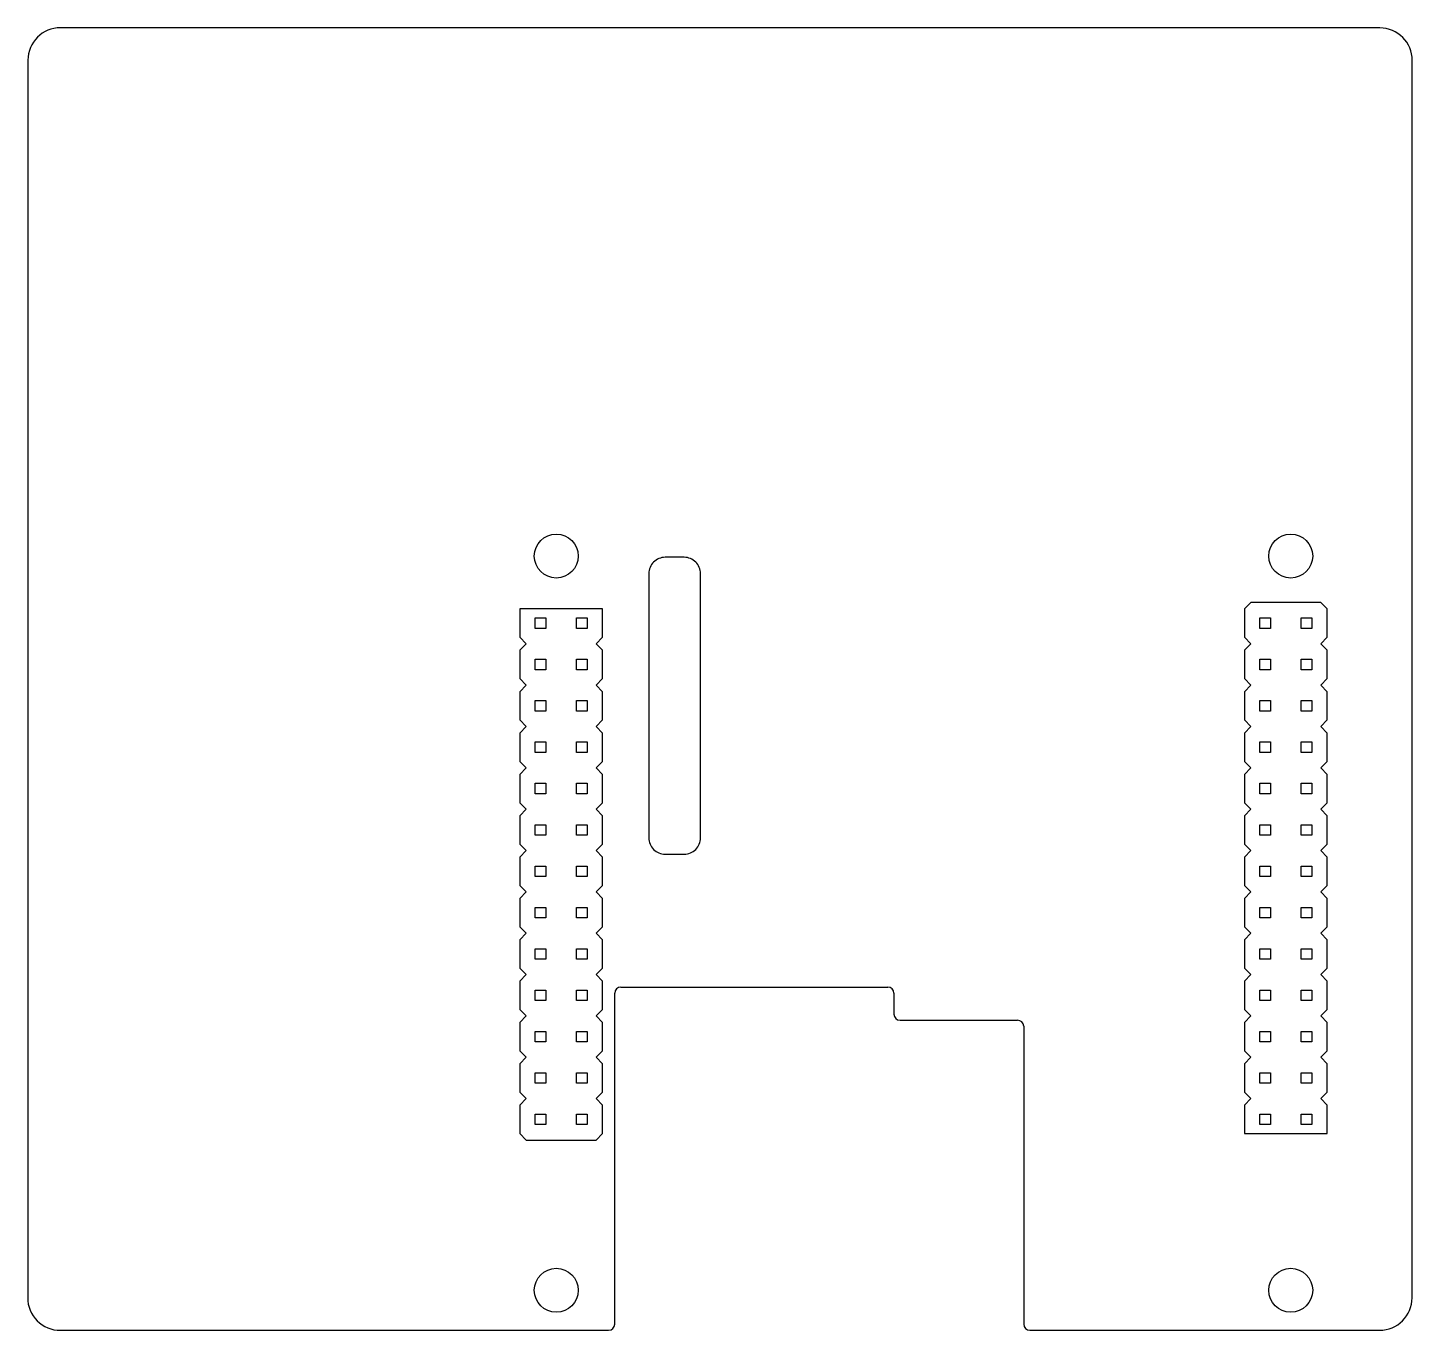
# Model space of a CAD drawing. Header units: millimetres. Extents: x 21.8 to 106.9, y 22.8 to 102.8.
import ezdxf

# ---------------------------------------------------------------- set-up
doc = ezdxf.new("R2010")
doc.units = ezdxf.units.MM
doc.layers.get('0').update_dxf_attribs({"linetype": 'CONTINUOUS'})

msp = doc.modelspace()

# ---------------------------------------------------------------- linework, layer by layer
for p, q in [((104.866, 102.81), (23.856, 102.827)), ((21.856, 100.828), (21.84, 24.812)), ((106.849, 24.811), (106.865, 100.81)), ((57.889, 23.186), (57.889, 43.516)), ((58.264, 43.891), (74.656, 43.891)), ((75.031, 43.516), (75.031, 42.236)), ((75.406, 41.861), (82.627, 41.861)), ((83.002, 41.486), (83.002, 23.186)), ((23.84, 22.811), (57.514, 22.811)), ((83.377, 22.811), (104.849, 22.811))]:
    msp.add_line(p, q)
msp.add_lwpolyline([(60.984, 52.061), (62.157, 52.061, 0.414214), (63.157, 53.061), (63.157, 69.293, 0.414214), (62.157, 70.293), (60.984, 70.293, 0.414214), (59.984, 69.293), (59.984, 53.061, 0.414214)], format="xyb", close=True)
for points in [[(96.559, 34.901), (101.639, 34.901), (101.639, 36.641), (101.239, 37.041), (101.639, 37.441), (101.639, 39.181), (101.239, 39.581), (101.639, 39.981), (101.639, 41.721), (101.239, 42.121), (101.639, 42.521), (101.639, 44.261), (101.239, 44.661), (101.639, 45.061), (101.639, 46.801), (101.239, 47.201), (101.639, 47.601), (101.639, 49.341), (101.239, 49.741), (101.639, 50.141), (101.639, 51.881), (101.239, 52.281), (101.639, 52.681), (101.639, 54.421), (101.239, 54.821), (101.639, 55.221), (101.639, 56.961), (101.239, 57.361), (101.639, 57.761), (101.639, 59.501), (101.239, 59.901), (101.639, 60.301), (101.639, 62.041), (101.239, 62.441), (101.639, 62.841), (101.639, 64.581), (101.239, 64.981), (101.639, 65.381), (101.639, 67.121), (101.239, 67.521), (96.959, 67.521), (96.559, 67.121), (96.559, 65.381), (96.959, 64.981), (96.559, 64.581), (96.559, 62.841), (96.959, 62.441), (96.559, 62.041), (96.559, 60.301), (96.959, 59.901), (96.559, 59.501), (96.559, 57.761), (96.959, 57.361), (96.559, 56.961), (96.559, 55.221), (96.959, 54.821), (96.559, 54.421), (96.559, 52.681), (96.959, 52.281), (96.559, 51.881), (96.559, 50.141), (96.959, 49.741), (96.559, 49.341), (96.559, 47.601), (96.959, 47.201), (96.559, 46.801), (96.559, 45.061), (96.959, 44.661), (96.559, 44.261), (96.559, 42.521), (96.959, 42.121), (96.559, 41.721), (96.559, 39.981), (96.959, 39.581), (96.559, 39.181), (96.559, 37.441), (96.959, 37.041), (96.559, 36.641)], [(57.139, 67.121), (52.059, 67.121), (52.059, 65.381), (52.459, 64.981), (52.059, 64.581), (52.059, 62.841), (52.459, 62.441), (52.059, 62.041), (52.059, 60.301), (52.459, 59.901), (52.059, 59.501), (52.059, 57.761), (52.459, 57.361), (52.059, 56.961), (52.059, 55.221), (52.459, 54.821), (52.059, 54.421), (52.059, 52.681), (52.459, 52.281), (52.059, 51.881), (52.059, 50.141), (52.459, 49.741), (52.059, 49.341), (52.059, 47.601), (52.459, 47.201), (52.059, 46.801), (52.059, 45.061), (52.459, 44.661), (52.059, 44.261), (52.059, 42.521), (52.459, 42.121), (52.059, 41.721), (52.059, 39.981), (52.459, 39.581), (52.059, 39.181), (52.059, 37.441), (52.459, 37.041), (52.059, 36.641), (52.059, 34.901), (52.459, 34.501), (56.739, 34.501), (57.139, 34.901), (57.139, 36.641), (56.739, 37.041), (57.139, 37.441), (57.139, 39.181), (56.739, 39.581), (57.139, 39.981), (57.139, 41.721), (56.739, 42.121), (57.139, 42.521), (57.139, 44.261), (56.739, 44.661), (57.139, 45.061), (57.139, 46.801), (56.739, 47.201), (57.139, 47.601), (57.139, 49.341), (56.739, 49.741), (57.139, 50.141), (57.139, 51.881), (56.739, 52.281), (57.139, 52.681), (57.139, 54.421), (56.739, 54.821), (57.139, 55.221), (57.139, 56.961), (56.739, 57.361), (57.139, 57.761), (57.139, 59.501), (56.739, 59.901), (57.139, 60.301), (57.139, 62.041), (56.739, 62.441), (57.139, 62.841), (57.139, 64.581), (56.739, 64.981), (57.139, 65.381)], [(53.649, 65.931), (53.009, 65.931), (53.009, 66.571), (53.649, 66.571)], [(56.189, 65.931), (55.549, 65.931), (55.549, 66.571), (56.189, 66.571)], [(97.509, 66.571), (98.149, 66.571), (98.149, 65.931), (97.509, 65.931)], [(100.049, 66.571), (100.689, 66.571), (100.689, 65.931), (100.049, 65.931)], [(53.649, 63.391), (53.009, 63.391), (53.009, 64.031), (53.649, 64.031)], [(56.189, 63.391), (55.549, 63.391), (55.549, 64.031), (56.189, 64.031)], [(97.509, 64.031), (98.149, 64.031), (98.149, 63.391), (97.509, 63.391)], [(100.049, 64.031), (100.689, 64.031), (100.689, 63.391), (100.049, 63.391)], [(53.649, 60.851), (53.009, 60.851), (53.009, 61.491), (53.649, 61.491)], [(56.189, 60.851), (55.549, 60.851), (55.549, 61.491), (56.189, 61.491)], [(97.509, 61.491), (98.149, 61.491), (98.149, 60.851), (97.509, 60.851)], [(100.049, 61.491), (100.689, 61.491), (100.689, 60.851), (100.049, 60.851)], [(53.649, 58.311), (53.009, 58.311), (53.009, 58.951), (53.649, 58.951)], [(56.189, 58.311), (55.549, 58.311), (55.549, 58.951), (56.189, 58.951)], [(97.509, 58.951), (98.149, 58.951), (98.149, 58.311), (97.509, 58.311)], [(100.049, 58.951), (100.689, 58.951), (100.689, 58.311), (100.049, 58.311)], [(53.649, 55.771), (53.009, 55.771), (53.009, 56.411), (53.649, 56.411)], [(56.189, 55.771), (55.549, 55.771), (55.549, 56.411), (56.189, 56.411)], [(97.509, 56.411), (98.149, 56.411), (98.149, 55.771), (97.509, 55.771)], [(100.049, 56.411), (100.689, 56.411), (100.689, 55.771), (100.049, 55.771)], [(53.649, 53.231), (53.009, 53.231), (53.009, 53.871), (53.649, 53.871)], [(56.189, 53.231), (55.549, 53.231), (55.549, 53.871), (56.189, 53.871)], [(97.509, 53.871), (98.149, 53.871), (98.149, 53.231), (97.509, 53.231)], [(100.049, 53.871), (100.689, 53.871), (100.689, 53.231), (100.049, 53.231)], [(53.649, 50.691), (53.009, 50.691), (53.009, 51.331), (53.649, 51.331)], [(56.189, 50.691), (55.549, 50.691), (55.549, 51.331), (56.189, 51.331)], [(97.509, 51.331), (98.149, 51.331), (98.149, 50.691), (97.509, 50.691)], [(100.049, 51.331), (100.689, 51.331), (100.689, 50.691), (100.049, 50.691)], [(53.649, 48.151), (53.009, 48.151), (53.009, 48.791), (53.649, 48.791)], [(56.189, 48.151), (55.549, 48.151), (55.549, 48.791), (56.189, 48.791)], [(97.509, 48.791), (98.149, 48.791), (98.149, 48.151), (97.509, 48.151)], [(100.049, 48.791), (100.689, 48.791), (100.689, 48.151), (100.049, 48.151)], [(53.649, 45.611), (53.009, 45.611), (53.009, 46.251), (53.649, 46.251)], [(56.189, 45.611), (55.549, 45.611), (55.549, 46.251), (56.189, 46.251)], [(97.509, 46.251), (98.149, 46.251), (98.149, 45.611), (97.509, 45.611)], [(100.049, 46.251), (100.689, 46.251), (100.689, 45.611), (100.049, 45.611)], [(53.649, 43.071), (53.009, 43.071), (53.009, 43.711), (53.649, 43.711)], [(56.189, 43.071), (55.549, 43.071), (55.549, 43.711), (56.189, 43.711)], [(97.509, 43.711), (98.149, 43.711), (98.149, 43.071), (97.509, 43.071)], [(100.049, 43.711), (100.689, 43.711), (100.689, 43.071), (100.049, 43.071)], [(53.649, 40.531), (53.009, 40.531), (53.009, 41.171), (53.649, 41.171)], [(56.189, 40.531), (55.549, 40.531), (55.549, 41.171), (56.189, 41.171)], [(97.509, 41.171), (98.149, 41.171), (98.149, 40.531), (97.509, 40.531)], [(100.049, 41.171), (100.689, 41.171), (100.689, 40.531), (100.049, 40.531)], [(53.649, 37.991), (53.009, 37.991), (53.009, 38.631), (53.649, 38.631)], [(56.189, 37.991), (55.549, 37.991), (55.549, 38.631), (56.189, 38.631)], [(97.509, 38.631), (98.149, 38.631), (98.149, 37.991), (97.509, 37.991)], [(100.049, 38.631), (100.689, 38.631), (100.689, 37.991), (100.049, 37.991)], [(53.649, 35.451), (53.009, 35.451), (53.009, 36.091), (53.649, 36.091)], [(56.189, 35.451), (55.549, 35.451), (55.549, 36.091), (56.189, 36.091)], [(97.509, 36.091), (98.149, 36.091), (98.149, 35.451), (97.509, 35.451)], [(100.049, 36.091), (100.689, 36.091), (100.689, 35.451), (100.049, 35.451)]]:
    msp.add_lwpolyline(points, close=True)
for centre in [(54.299, 70.371), (99.399, 70.371), (54.299, 25.271), (99.399, 25.271)]:
    msp.add_circle(centre, 1.35)
for centre, radius, start, end in [((23.856, 100.827), 2, 89.98796, 179.98793), ((104.865, 100.81), 2, -0.01203, 89.98796), ((58.264, 43.516), 0.375, 90, 180), ((74.656, 43.516), 0.375, 0, 90), ((75.406, 42.236), 0.375, 180, 270), ((82.627, 41.486), 0.375, 0, 90), ((23.84, 24.811), 2, 179.98793, 270), ((104.849, 24.811), 2, 270, 359.98797), ((57.514, 23.186), 0.375, -90, 0), ((83.377, 23.186), 0.375, 180, 270)]:
    msp.add_arc(centre, radius, start, end)

doc.saveas('drawing.dxf')
